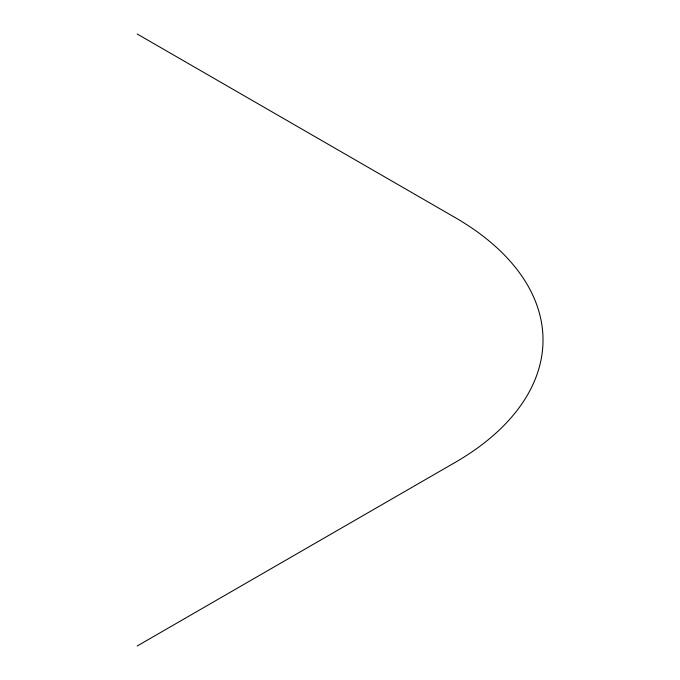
<?xml version="1.0" encoding="UTF-8"?>
<svg xmlns="http://www.w3.org/2000/svg" width="680" height="680" viewBox="0 0 680 680"><rect width="100%" height="100%" fill="white"/><g stroke="black" fill="none" stroke-linecap="round" stroke-linejoin="round"><path stroke-width="1.02" d="M137.19 646L455.2 462.4A299.82 173.102 0 0 0 455.2 217.6L137.19 34"/></g></svg>
